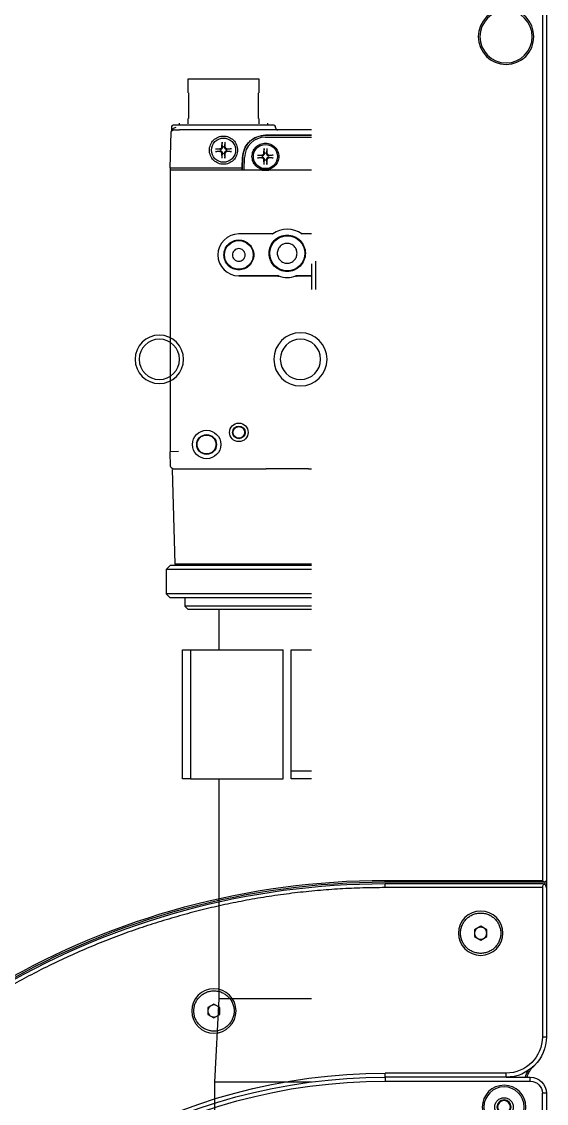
# Model space of a CAD drawing. Extents: x 500 to 100500, y -14500 to 21140.
# Drawn here: x 13433.8 to 13498.9, y -5922.3 to -5788.2 of the extents above; entities that cross this region are included whole.
import ezdxf

# ---------------------------------------------------------------- set-up
doc = ezdxf.new("R2010")
doc.units = 0
doc.linetypes.add('CENTER', pattern=[10.16, 6.35, -1.27, 1.27, -1.27])
doc.layers.get('0').update_dxf_attribs({"linetype": 'CONTINUOUS'})
doc.layers.add('30', color=111, linetype='CONTINUOUS')
doc.layers.add('Center', color=1, linetype='CENTER')

# ---------------------------------------------------------------- blocks, each defined once
blk = doc.blocks.new('KJA$C3C655F6F')
at = {"layer": '30', "linetype": 'Continuous', "lineweight": 25}
for p, q in [((-33.26, 287), (-33.26, 87.4)), ((-32.76, 287), (-32.76, 87.4)), ((-33.06, 87.2), (-33.26, 87.4)), ((-33.26, 87.4), (-33.26, 86.5)), ((-32.96, 87.2), (-33.06, 87.2)), ((-33.06, 87.2), (-33.06, 86.9)), ((-32.76, 87.4), (-32.96, 87.2)), ((-13.26, 87.2), (-32.96, 87.2)), ((-13.26, 87.4), (-32.76, 87.4)), ((-13.26, 87.2), (-13.26, 87.4)), ((-33.26, 86.5), (-33.26, 68)), ((-13.26, 87), (-32.76, 87)), ((-32.76, 86.5), (-32.76, 68)), ((-32.76, 86.5), (-13.26, 86.5)), ((-13.26, 86.5), (-13.26, 87)), ((-25.86, 81.28), (-25.11, 81.72)), ((-25.86, 80.42), (-25.86, 81.28)), ((-25.11, 81.72), (-24.36, 81.28)), ((-24.36, 81.28), (-24.36, 80.42)), ((-25.11, 79.98), (-25.86, 80.42)), ((-24.36, 80.42), (-25.11, 79.98)), ((7.22, 71.64), (7.97, 72.07)), ((7.22, 70.78), (7.22, 71.64)), ((7.97, 72.07), (8.72, 71.64)), ((8.72, 71.64), (8.72, 70.78)), ((7.97, 70.34), (7.22, 70.78)), ((8.72, 70.78), (7.97, 70.34)), ((-32.76, 68), (-33.26, 68)), ((-28.26, 63.5), (-13.26, 63.5)), ((-28.26, 63), (-28.26, 63.5)), ((-13.26, 63), (-13.26, 63.5)), ((-31.26, 62.5), (-31.26, 63)), ((-28.26, 63), (-31.26, 63)), ((-13.26, 62.5), (-31.26, 62.5)), ((-28.26, 63), (-13.26, 63)), ((-13.26, 63), (-13.26, 62.5)), ((-33.26, 61), (-33.26, 5)), ((-33.26, 61), (-32.76, 61)), ((-32.76, 5), (-32.76, 61))]:
    blk.add_line(p, q, dxfattribs=at)
for centre, radius in [((-28.26, 192), 3.45), ((-28.26, 192), 3.25), ((-2.76, 152), 3.3), ((-2.76, 152), 2.5), ((14.74, 152), 3), ((14.74, 152), 2.5), ((-25.11, 80.85), 2.75), ((7.97, 71.21), 2.75), ((-28.01, 59.3), 2.7), ((-28.01, 59.3), 2.5), ((-28.01, 59.3), 0.877), ((-28.01, 59.3), 0.8)]:
    blk.add_circle(centre, radius, dxfattribs=at)
for centre, radius, start, end in [((-13.26, -8), 95.4, 30, 90), ((-13.26, -8), 95.2, 30, 90), ((-13.26, -8), 95, 30, 90), ((-28.26, 68), 5, 180, 270), ((-28.26, 68), 4.5, 180, 270), ((-33.76, 62.19), 3, 15.6539, 46.5675), ((-33.76, 62.19), 3.2, 14.6528, 30.6627), ((-13.26, -8), 71.5, 30, 90), ((-31.26, 61), 2, 90, 180), ((-31.26, 61), 1.5, 90, 180), ((-13.26, -8), 71, 30, 90), ((-13.26, -8), 70.5, 30, 90)]:
    blk.add_arc(centre, radius, start, end, dxfattribs=at)
for points, knots in [([(-33.26, 86.5), (-33.25, 86.55), (-33.24, 86.65), (-33.18, 86.78), (-33.1, 86.87), (-33.04, 86.91), (-33.01, 86.93)], [0, 0, 0, 0, 0.246234, 0.520204, 0.755299, 1, 1, 1, 1]), ([(-32.76, 87), (-32.81, 87), (-32.89, 86.99), (-32.97, 86.95), (-33.01, 86.93)], [0, 0, 0, 0, 0.568782, 1, 1, 1, 1]), ([(-33.01, 86.93), (-32.97, 86.91), (-32.89, 86.85), (-32.81, 86.74), (-32.77, 86.62), (-32.76, 86.54), (-32.76, 86.5)], [0, 0, 0, 0, 0.309726, 0.600126, 0.808185, 1, 1, 1, 1]), ([(-13.26, 86.5), (-12.33, 86.49), (-10.47, 86.48), (-7.68, 86.35), (-4.87, 86.14), (-2.05, 85.85), (0.78, 85.47), (3.55, 85.01), (6.28, 84.47), (8.94, 83.87), (11.6, 83.19), (14.24, 82.42), (16.88, 81.58), (19.49, 80.66), (22.08, 79.66), (24.65, 78.58), (27.19, 77.42), (29.68, 76.2), (32.12, 74.91), (34.51, 73.56), (36.85, 72.13), (39.17, 70.64), (41.46, 69.07), (43.71, 67.42), (45.9, 65.71), (48.04, 63.94), (50.11, 62.13), (52.1, 60.27), (54.03, 58.37), (55.89, 56.43), (57.8, 54.32), (59.75, 52.03), (61.71, 49.56), (63.58, 47.05), (65.34, 44.49), (67.02, 41.89), (68.06, 40.13), (68.58, 39.25)], [0, 0, 0, 0, 0.028058, 0.056326, 0.084793, 0.113449, 0.142282, 0.171281, 0.198764, 0.226374, 0.254099, 0.281929, 0.309853, 0.337858, 0.365933, 0.394066, 0.422245, 0.450458, 0.478189, 0.505929, 0.533666, 0.561389, 0.58959, 0.617751, 0.645861, 0.673908, 0.701881, 0.729269, 0.756563, 0.783752, 0.810825, 0.842891, 0.874762, 0.906424, 0.93786, 0.969057, 1, 1, 1, 1])]:
    blk.add_open_spline(points, degree=3, knots=knots, dxfattribs=at)
for points in [[(-22.61, 80.85), (-22.62, 80.69), (-22.64, 80.36), (-22.78, 79.89), (-23.02, 79.45), (-23.33, 79.07), (-23.71, 78.76), (-24.15, 78.53), (-24.62, 78.38), (-25.11, 78.33), (-25.6, 78.38), (-26.07, 78.53), (-26.51, 78.76), (-26.89, 79.07), (-27.2, 79.45), (-27.43, 79.89), (-27.58, 80.36), (-27.62, 80.85), (-27.58, 81.34), (-27.43, 81.81), (-27.2, 82.25), (-26.89, 82.63), (-26.51, 82.94), (-26.07, 83.17), (-25.6, 83.32), (-25.11, 83.37), (-24.62, 83.32), (-24.15, 83.17), (-23.71, 82.94), (-23.33, 82.63), (-23.02, 82.25), (-22.78, 81.81), (-22.64, 81.34), (-22.62, 81.01), (-22.61, 80.85)], [(-25.86, 80.85), (-25.85, 80.92), (-25.84, 81.05), (-25.76, 81.23), (-25.65, 81.39), (-25.54, 81.46), (-25.48, 81.5)], [(-25.48, 80.2), (-25.54, 80.24), (-25.65, 80.31), (-25.76, 80.47), (-25.84, 80.65), (-25.85, 80.78), (-25.86, 80.85)], [(-25.48, 81.5), (-25.42, 81.53), (-25.31, 81.58), (-25.11, 81.61), (-24.91, 81.58), (-24.79, 81.53), (-24.73, 81.5)], [(-24.73, 81.5), (-24.68, 81.46), (-24.57, 81.39), (-24.45, 81.23), (-24.37, 81.05), (-24.36, 80.92), (-24.36, 80.85)], [(-24.36, 80.85), (-24.36, 80.78), (-24.37, 80.65), (-24.45, 80.47), (-24.57, 80.31), (-24.68, 80.24), (-24.73, 80.2)], [(-24.73, 80.2), (-24.79, 80.17), (-24.91, 80.12), (-25.11, 80.09), (-25.31, 80.12), (-25.42, 80.17), (-25.48, 80.2)], [(10.47, 71.21), (10.46, 71.04), (10.44, 70.72), (10.29, 70.25), (10.06, 69.81), (9.74, 69.43), (9.36, 69.12), (8.93, 68.88), (8.46, 68.74), (7.97, 68.69), (7.47, 68.74), (7, 68.88), (6.57, 69.12), (6.19, 69.43), (5.87, 69.81), (5.64, 70.25), (5.5, 70.72), (5.45, 71.21), (5.5, 71.7), (5.64, 72.17), (5.87, 72.61), (6.19, 72.99), (6.57, 73.3), (7, 73.53), (7.47, 73.68), (7.97, 73.72), (8.46, 73.68), (8.93, 73.53), (9.36, 73.3), (9.74, 72.99), (10.06, 72.61), (10.29, 72.17), (10.44, 71.7), (10.46, 71.37), (10.47, 71.21)], [(7.22, 71.21), (7.22, 71.27), (7.23, 71.41), (7.31, 71.59), (7.43, 71.75), (7.54, 71.82), (7.59, 71.86)], [(7.59, 70.56), (7.54, 70.6), (7.43, 70.67), (7.31, 70.83), (7.23, 71.01), (7.22, 71.14), (7.22, 71.21)], [(7.59, 71.86), (7.65, 71.89), (7.77, 71.94), (7.97, 71.97), (8.16, 71.94), (8.28, 71.89), (8.34, 71.86)], [(8.34, 71.86), (8.39, 71.82), (8.5, 71.75), (8.62, 71.59), (8.7, 71.41), (8.71, 71.27), (8.72, 71.21)], [(8.72, 71.21), (8.71, 71.14), (8.7, 71.01), (8.62, 70.83), (8.5, 70.67), (8.39, 70.6), (8.34, 70.56)], [(8.34, 70.56), (8.28, 70.53), (8.16, 70.47), (7.97, 70.45), (7.77, 70.47), (7.65, 70.53), (7.59, 70.56)], [(-26.86, 59.3), (-26.86, 59.22), (-26.87, 59.07), (-26.94, 58.86), (-27.05, 58.66), (-27.19, 58.48), (-27.37, 58.34), (-27.57, 58.23), (-27.78, 58.16), (-28.01, 58.14), (-28.23, 58.16), (-28.45, 58.23), (-28.65, 58.34), (-28.83, 58.48), (-28.97, 58.66), (-29.08, 58.86), (-29.14, 59.07), (-29.17, 59.3), (-29.14, 59.53), (-29.08, 59.74), (-28.97, 59.94), (-28.83, 60.12), (-28.65, 60.26), (-28.45, 60.37), (-28.23, 60.44), (-28.01, 60.46), (-27.78, 60.44), (-27.57, 60.37), (-27.37, 60.26), (-27.19, 60.12), (-27.05, 59.94), (-26.94, 59.74), (-26.87, 59.53), (-26.86, 59.38), (-26.86, 59.3)]]:
    blk.add_open_spline(points, degree=3, dxfattribs=at)
blk = doc.blocks.new('KJ특성')
at = {"layer": '30', "xscale": -1}
blk.add_blockref('KJA$C3C655F6F', (10930.03, -71332.14, -10.47), dxfattribs=at)
blk = doc.blocks.new('KJVision R')
at = {"color": 2, "linetype": 'Continuous', "lineweight": 25}
for p, q in [((9887.57, -71145.4, 54.87), (9887.57, -71147.1, 54.87)), ((9896.42, -71145.4, 54.87), (9887.57, -71145.4, 54.87)), ((9896.42, -71147.1, 54.87), (9896.42, -71145.4, 54.87)), ((9887.64, -71147.1, 54.87), (9887.64, -71150.3, 54.87)), ((9896.35, -71150.3, 54.87), (9896.35, -71147.1, 54.87)), ((9887.57, -71150.3, 54.87), (9887.57, -71150.94, 54.87)), ((9896.42, -71150.94, 54.87), (9896.42, -71150.3, 54.87)), ((9885.55, -71151.29, 54.87), (9885.53, -71151.89, 54.87)), ((9886.5, -71150.85, 54.87), (9886.5, -71151.1, 54.87)), ((9897.5, -71151.1, 54.87), (9897.5, -71150.85, 54.87)), ((9898.45, -71151.41, 54.87), (9898.44, -71151.29, 54.87)), ((9885.4, -71156.4, 54.87), (9885.52, -71151.99, 54.87)), ((9902.9, -71151.7, 54.87), (9886.52, -71151.7, 54.87)), ((9897.2, -71152.36, 54.87), (9902.9, -71152.36, 54.87)), ((9902.9, -71152.37, 54.87), (9897.2, -71152.37, 54.87)), ((9897.2, -71152.6, 54.87), (9902.9, -71152.6, 54.87)), ((9891.02, -71154.03, 54.87), (9891.56, -71154.02, 54.87)), ((9891.15, -71154.04, 54.87), (9891.56, -71154.1, 54.87)), ((9891.56, -71154.32, 54.87), (9891.15, -71154.38, 54.87)), ((9891.56, -71154.1, 54.87), (9891.6, -71154.11, 54.87)), ((9891.6, -71154.31, 54.87), (9891.56, -71154.32, 54.87)), ((9891.81, -71153.78, 54.87), (9891.82, -71153.23, 54.87)), ((9891.89, -71153.78, 54.87), (9891.82, -71153.37, 54.87)), ((9891.89, -71153.82, 54.87), (9891.89, -71153.78, 54.87)), ((9892.17, -71153.37, 54.87), (9892.1, -71153.78, 54.87)), ((9892.1, -71153.78, 54.87), (9892.1, -71153.82, 54.87)), ((9892.17, -71153.23, 54.87), (9892.18, -71153.78, 54.87)), ((9892.39, -71154.11, 54.87), (9892.43, -71154.1, 54.87)), ((9892.43, -71154.32, 54.87), (9892.39, -71154.31, 54.87)), ((9892.43, -71154.02, 54.87), (9892.97, -71154.03, 54.87)), ((9892.43, -71154.1, 54.87), (9892.84, -71154.04, 54.87)), ((9892.84, -71154.38, 54.87), (9892.43, -71154.32, 54.87)), ((9897.01, -71154.57, 54.87), (9897.02, -71154.02, 54.87)), ((9897.09, -71154.57, 54.87), (9897.02, -71154.16, 54.87)), ((9897.37, -71154.16, 54.87), (9897.3, -71154.57, 54.87)), ((9897.37, -71154.02, 54.87), (9897.38, -71154.57, 54.87)), ((9891.56, -71154.4, 54.87), (9891.02, -71154.39, 54.87)), ((9891.82, -71155.19, 54.87), (9891.81, -71154.64, 54.87)), ((9891.82, -71155.05, 54.87), (9891.89, -71154.64, 54.87)), ((9891.89, -71154.64, 54.87), (9891.89, -71154.6, 54.87)), ((9892.1, -71154.6, 54.87), (9892.1, -71154.64, 54.87)), ((9892.1, -71154.64, 54.87), (9892.17, -71155.05, 54.87)), ((9892.18, -71154.64, 54.87), (9892.17, -71155.19, 54.87)), ((9892.97, -71154.39, 54.87), (9892.43, -71154.4, 54.87)), ((9894.32, -71156.4, 54.87), (9894.36, -71155.13, 54.87)), ((9894.37, -71155.13, 54.87), (9894.33, -71156.7, 54.87)), ((9894.55, -71156.7, 54.87), (9894.6, -71155.13, 54.87)), ((9896.22, -71154.82, 54.87), (9896.76, -71154.81, 54.87)), ((9896.76, -71155.19, 54.87), (9896.22, -71155.18, 54.87)), ((9896.35, -71154.83, 54.87), (9896.76, -71154.89, 54.87)), ((9896.76, -71155.11, 54.87), (9896.35, -71155.17, 54.87)), ((9896.76, -71154.89, 54.87), (9896.8, -71154.9, 54.87)), ((9896.8, -71155.1, 54.87), (9896.76, -71155.11, 54.87)), ((9897.02, -71155.98, 54.87), (9897.01, -71155.43, 54.87)), ((9897.02, -71155.84, 54.87), (9897.09, -71155.43, 54.87)), ((9897.09, -71154.61, 54.87), (9897.09, -71154.57, 54.87)), ((9897.09, -71155.43, 54.87), (9897.09, -71155.39, 54.87)), ((9897.3, -71154.57, 54.87), (9897.3, -71154.61, 54.87)), ((9897.3, -71155.39, 54.87), (9897.3, -71155.43, 54.87)), ((9897.3, -71155.43, 54.87), (9897.37, -71155.84, 54.87)), ((9897.38, -71155.43, 54.87), (9897.37, -71155.98, 54.87)), ((9897.59, -71154.9, 54.87), (9897.63, -71154.89, 54.87)), ((9897.63, -71155.11, 54.87), (9897.59, -71155.1, 54.87)), ((9897.63, -71154.81, 54.87), (9898.17, -71154.82, 54.87)), ((9897.63, -71154.89, 54.87), (9898.04, -71154.83, 54.87)), ((9898.04, -71155.17, 54.87), (9897.63, -71155.11, 54.87)), ((9898.17, -71155.18, 54.87), (9897.63, -71155.19, 54.87)), ((9885.4, -71156.4, 54.87), (9885.4, -71156.7, 54.87)), ((9885.4, -71156.7, 54.87), (9885.4, -71191.6, 54.87)), ((9886.4, -71156.7, 54.87), (9885.4, -71156.7, 54.87)), ((9886.4, -71156.4, 54.87), (9894.32, -71156.4, 54.87)), ((9894.55, -71156.7, 54.87), (9886.4, -71156.7, 54.87)), ((9894.32, -71156.7, 54.87), (9894.32, -71156.4, 54.87)), ((9896.71, -71156.7, 54.87), (9894.55, -71156.7, 54.87)), ((9902.9, -71156.7, 54.87), (9897.68, -71156.7, 54.87)), ((9898.1, -71164.6, 54.87), (9893.9, -71164.6, 54.87)), ((9898.1, -71164.6, 54.87), (9898.1, -71164.6, 54.87)), ((9901.69, -71164.6, 54.87), (9901.69, -71164.6, 54.87)), ((9902.9, -71164.6, 54.87), (9901.69, -71164.6, 54.87)), ((9902.9, -71168.31, 54.87), (9902.9, -71171.49, 54.87)), ((9903.4, -71167.96, 54.87), (9903.4, -71171.49, 54.87)), ((9898.82, -71169.8, 54.87), (9893.9, -71169.8, 54.87)), ((9893.9, -71169.8, 54.87), (9898.82, -71169.8, 54.87)), ((9898.82, -71169.8, 54.87), (9898.82, -71169.8, 54.87)), ((9902.9, -71169.8, 54.87), (9900.97, -71169.8, 54.87)), ((9900.97, -71169.8, 54.87), (9900.97, -71169.8, 54.87)), ((9900.97, -71169.8, 54.87), (9902.9, -71169.8, 54.87)), ((9886.4, -71191.59, 54.87), (9885.4, -71191.6, 54.87)), ((9885.44, -71193.41, 54.87), (9885.4, -71191.6, 54.87)), ((9885.65, -71193.8, 54.87), (9885.96, -71205.5, 54.87)), ((9885.68, -71193.82, 54.87), (9885.68, -71193.82, 54.87)), ((9886.44, -71193.7, 54.87), (9897.27, -71193.7, 54.87)), ((9902.52, -71193.7, 54.87), (9897.27, -71193.7, 54.87)), ((9902.52, -71193.7, 54.87), (9902.9, -71193.7, 54.87)), ((9885.4, -71205.7, 54.87), (9884.9, -71206.2, 54.87)), ((9884.9, -71206.2, 54.87), (9884.9, -71209.2, 54.87)), ((9902.9, -71206.2, 54.87), (9884.9, -71206.2, 54.87)), ((9902.9, -71205.7, 54.87), (9885.4, -71205.7, 54.87)), ((9885.96, -71205.5, 54.87), (9886.16, -71205.7, 54.87)), ((9885.96, -71205.5, 54.87), (9902.9, -71205.5, 54.87)), ((9884.9, -71209.2, 54.87), (9885.4, -71209.7, 54.87)), ((9902.9, -71209.2, 54.87), (9884.9, -71209.2, 54.87)), ((9902.9, -71209.7, 54.87), (9885.4, -71209.7, 54.87)), ((9887.2, -71209.7, 54.87), (9887.2, -71210.76, 54.87)), ((9887.2, -71210.76, 54.87), (9887.6, -71211.14, 54.87)), ((9902.9, -71210.76, 54.87), (9887.2, -71210.76, 54.87)), ((9902.9, -71211.14, 54.87), (9887.6, -71211.14, 54.87)), ((9891.4, -71211.14, 54.87), (9891.4, -71216.14, 54.87)), ((9886.9, -71232.14, 54.87), (9886.9, -71216.14, 54.87)), ((9886.9, -71216.14, 54.87), (9887.9, -71216.14, 54.87)), ((9887.9, -71216.14, 54.87), (9887.9, -71232.14, 54.87)), ((9887.9, -71216.14, 54.87), (9899.4, -71216.14, 54.87)), ((9899.4, -71232.14, 54.87), (9899.4, -71216.14, 54.87)), ((9900.4, -71216.14, 54.87), (9902.9, -71216.14, 54.87)), ((9900.4, -71231.14, 54.87), (9900.4, -71216.14, 54.87)), ((9900.4, -71231.14, 54.87), (9902.9, -71231.14, 54.87)), ((9900.4, -71232.14, 54.87), (9900.4, -71231.14, 54.87)), ((9887.9, -71232.14, 54.87), (9886.9, -71232.14, 54.87)), ((9887.9, -71232.14, 54.87), (9899.4, -71232.14, 54.87)), ((9891.4, -71232.14, 54.87), (9891.4, -71259.44, 54.87)), ((9902.9, -71232.14, 54.87), (9900.4, -71232.14, 54.87)), ((9891.4, -71259.44, 54.87), (9890.9, -71269.74, 54.87)), ((9902.9, -71259.44, 54.87), (9891.4, -71259.44, 54.87)), ((9890.9, -71269.74, 54.87), (9890.9, -71306.44, 54.87)), ((9902.9, -71269.74, 54.87), (9890.9, -71269.74, 54.87))]:
    blk.add_line(p, q, dxfattribs=at)
for centre, radius in [((9892, -71154.21, 54.87), 1.5), ((9897.2, -71155, 54.87), 1.5), ((9899.9, -71167, 54.87), 2.17), ((9893.9, -71167.2, 54.87), 1.78), ((9889.9, -71190.7, 54.87), 1.76), ((9893.9, -71189.2, 54.87), 1.15), ((9893.9, -71189.2, 54.87), 0.784), ((9893.9, -71189.2, 54.87), 0.729), ((9889.9, -71190.7, 54.87), 1.23), ((9889.9, -71190.7, 54.87), 1.18)]:
    blk.add_circle(centre, radius, dxfattribs=at)
for centre, radius, start, end in [((9885.75, -71151.3, 54.87), 0.2, 90, 178.5), ((9898.24, -71151.3, 54.87), 0.2, 1.5, 90), ((9898.75, -71151.4, 54.87), 0.3, 181.5, 270), ((9897.2, -71155.2, 54.87), 2.6, 90, 178.5), ((9892, -71154.21, 54.87), 0.405, 165.0998, 194.9002), ((9892, -71154.21, 54.87), 0.405, 75.0998, 104.9002), ((9892, -71154.21, 54.87), 0.405, 345.0998, 14.9002), ((9892, -71154.21, 54.87), 0.405, 255.0998, 284.9002), ((9897.2, -71155, 54.87), 0.405, 165.0998, 194.9002), ((9897.2, -71155, 54.87), 0.405, 75.0998, 104.9002), ((9897.2, -71155, 54.87), 0.405, 255.0998, 284.9002), ((9897.2, -71155, 54.87), 0.405, 345.0998, 14.9002), ((9893.9, -71167.2, 54.87), 2.6, 90, 270), ((9899.9, -71167, 54.87), 3, 53.1134, 126.8866), ((9899.9, -71167, 54.87), 3, 248.9515, 291.0485), ((9899.9, -71167, 54.87), 3, 248.9512, 291.0488)]:
    blk.add_arc(centre, radius, start, end, dxfattribs=at)
for points, knots in [([(9886.09, -71151.41, 54.87), (9885.93, -71151.46, 54.87), (9885.61, -71151.57, 54.87), (9885.56, -71151.78, 54.87), (9885.53, -71151.89, 54.87)], [0, 0, 0, 0, 0.500795, 1, 1, 1, 1]), ([(9898.24, -71151.1, 54.87), (9898.16, -71151.1, 54.87), (9898.03, -71151.1, 54.87), (9897.25, -71151.1, 54.87), (9896.45, -71151.1, 54.87), (9895.45, -71151.1, 54.87), (9893.99, -71151.1, 54.87), (9892, -71151.1, 54.87), (9890, -71151.1, 54.87), (9888.54, -71151.1, 54.87), (9887.54, -71151.1, 54.87), (9886.74, -71151.1, 54.87), (9885.96, -71151.1, 54.87), (9885.83, -71151.1, 54.87), (9885.75, -71151.1, 54.87)], [0, 0, 0, 0, 0.119728, 0.18418, 0.25, 0.31582, 0.380272, 0.5, 0.619728, 0.68418, 0.75, 0.81582, 0.880272, 1, 1, 1, 1]), ([(9885.88, -71151.7, 54.87), (9885.84, -71151.7, 54.87), (9885.75, -71151.71, 54.87), (9885.7, -71151.73, 54.87), (9885.67, -71151.74, 54.87)], [0, 0, 0, 0, 0.480604, 1, 1, 1, 1]), ([(9885.93, -71151.7, 54.87), (9885.96, -71151.7, 54.87), (9886.02, -71151.7, 54.87), (9886.13, -71151.7, 54.87), (9886.29, -71151.7, 54.87), (9886.43, -71151.7, 54.87), (9886.52, -71151.7, 54.87)], [0, 0, 0, 0, 0.206367, 0.413511, 0.619889, 1, 1, 1, 1]), ([(9894.36, -71155.13, 54.87), (9894.4, -71154.78, 54.87), (9894.48, -71154.23, 54.87), (9894.84, -71153.59, 54.87), (9895.2, -71153.15, 54.87), (9895.65, -71152.8, 54.87), (9896.3, -71152.46, 54.87), (9896.84, -71152.4, 54.87), (9897.2, -71152.36, 54.87)], [0, 0, 0, 0, 0.23985, 0.369897, 0.500055, 0.630085, 0.760226, 1, 1, 1, 1]), ([(9891.02, -71154.03, 54.87), (9891.03, -71154.03, 54.87), (9891.06, -71154.03, 54.87), (9891.1, -71154.03, 54.87), (9891.13, -71154.03, 54.87), (9891.15, -71154.04, 54.87), (9891.15, -71154.04, 54.87)], [0, 0, 0, 0, 0.251974, 0.498089, 0.747202, 1, 1, 1, 1]), ([(9891.6, -71154.11, 54.87), (9891.64, -71154.1, 54.87), (9891.69, -71154.09, 54.87), (9891.76, -71154.05, 54.87), (9891.8, -71154.02, 54.87), (9891.84, -71153.97, 54.87), (9891.88, -71153.91, 54.87), (9891.88, -71153.85, 54.87), (9891.89, -71153.82, 54.87)], [0, 0, 0, 0, 0.248487, 0.381526, 0.5, 0.618379, 0.751513, 1, 1, 1, 1]), ([(9891.89, -71154.6, 54.87), (9891.88, -71154.57, 54.87), (9891.88, -71154.51, 54.87), (9891.84, -71154.45, 54.87), (9891.8, -71154.4, 54.87), (9891.76, -71154.37, 54.87), (9891.69, -71154.33, 54.87), (9891.64, -71154.32, 54.87), (9891.6, -71154.31, 54.87)], [0, 0, 0, 0, 0.248487, 0.381527, 0.5, 0.618379, 0.751513, 1, 1, 1, 1]), ([(9891.82, -71153.23, 54.87), (9891.82, -71153.25, 54.87), (9891.82, -71153.28, 54.87), (9891.82, -71153.31, 54.87), (9891.82, -71153.35, 54.87), (9891.82, -71153.36, 54.87), (9891.82, -71153.37, 54.87)], [0, 0, 0, 0, 0.25462, 0.498285, 0.749871, 1, 1, 1, 1]), ([(9892.1, -71153.82, 54.87), (9892.11, -71153.85, 54.87), (9892.12, -71153.91, 54.87), (9892.15, -71153.97, 54.87), (9892.19, -71154.02, 54.87), (9892.23, -71154.05, 54.87), (9892.3, -71154.09, 54.87), (9892.35, -71154.1, 54.87), (9892.39, -71154.11, 54.87)], [0, 0, 0, 0, 0.248487, 0.381527, 0.5, 0.618379, 0.751513, 1, 1, 1, 1]), ([(9892.39, -71154.31, 54.87), (9892.35, -71154.32, 54.87), (9892.3, -71154.33, 54.87), (9892.23, -71154.37, 54.87), (9892.19, -71154.4, 54.87), (9892.15, -71154.45, 54.87), (9892.12, -71154.51, 54.87), (9892.11, -71154.57, 54.87), (9892.1, -71154.6, 54.87)], [0, 0, 0, 0, 0.248487, 0.3815269, 0.4999999, 0.6183783, 0.751513, 1, 1, 1, 1]), ([(9892.17, -71153.23, 54.87), (9892.17, -71153.25, 54.87), (9892.17, -71153.27, 54.87), (9892.17, -71153.31, 54.87), (9892.17, -71153.35, 54.87), (9892.17, -71153.36, 54.87), (9892.17, -71153.37, 54.87)], [0, 0, 0, 0, 0.251974, 0.498089, 0.747202, 1, 1, 1, 1]), ([(9892.97, -71154.03, 54.87), (9892.96, -71154.03, 54.87), (9892.93, -71154.03, 54.87), (9892.89, -71154.03, 54.87), (9892.86, -71154.03, 54.87), (9892.84, -71154.04, 54.87), (9892.84, -71154.04, 54.87)], [0, 0, 0, 0, 0.25462, 0.498285, 0.749871, 1, 1, 1, 1]), ([(9897.02, -71154.02, 54.87), (9897.02, -71154.04, 54.87), (9897.02, -71154.07, 54.87), (9897.02, -71154.1, 54.87), (9897.02, -71154.14, 54.87), (9897.02, -71154.15, 54.87), (9897.02, -71154.16, 54.87)], [0, 0, 0, 0, 0.25462, 0.498285, 0.749871, 1, 1, 1, 1]), ([(9897.37, -71154.02, 54.87), (9897.37, -71154.04, 54.87), (9897.37, -71154.06, 54.87), (9897.37, -71154.1, 54.87), (9897.37, -71154.14, 54.87), (9897.37, -71154.15, 54.87), (9897.37, -71154.16, 54.87)], [0, 0, 0, 0, 0.251974, 0.498089, 0.747202, 1, 1, 1, 1]), ([(9891.02, -71154.39, 54.87), (9891.03, -71154.39, 54.87), (9891.06, -71154.39, 54.87), (9891.1, -71154.39, 54.87), (9891.13, -71154.39, 54.87), (9891.15, -71154.38, 54.87), (9891.15, -71154.38, 54.87)], [0, 0, 0, 0, 0.25462, 0.498285, 0.749871, 1, 1, 1, 1]), ([(9891.82, -71155.19, 54.87), (9891.82, -71155.17, 54.87), (9891.82, -71155.14, 54.87), (9891.82, -71155.11, 54.87), (9891.82, -71155.07, 54.87), (9891.82, -71155.06, 54.87), (9891.82, -71155.05, 54.87)], [0, 0, 0, 0, 0.251974, 0.498089, 0.747202, 1, 1, 1, 1]), ([(9892.17, -71155.19, 54.87), (9892.17, -71155.17, 54.87), (9892.17, -71155.14, 54.87), (9892.17, -71155.11, 54.87), (9892.17, -71155.07, 54.87), (9892.17, -71155.06, 54.87), (9892.17, -71155.05, 54.87)], [0, 0, 0, 0, 0.2546203, 0.498285, 0.7498711, 1, 1, 1, 1]), ([(9892.84, -71154.38, 54.87), (9892.84, -71154.38, 54.87), (9892.86, -71154.39, 54.87), (9892.89, -71154.39, 54.87), (9892.93, -71154.39, 54.87), (9892.96, -71154.39, 54.87), (9892.97, -71154.39, 54.87)], [0, 0, 0, 0, 0.2527979, 0.5019113, 0.7480262, 1, 1, 1, 1]), ([(9896.22, -71154.82, 54.87), (9896.23, -71154.82, 54.87), (9896.26, -71154.82, 54.87), (9896.3, -71154.82, 54.87), (9896.33, -71154.82, 54.87), (9896.35, -71154.83, 54.87), (9896.35, -71154.83, 54.87)], [0, 0, 0, 0, 0.251974, 0.498089, 0.747202, 1, 1, 1, 1]), ([(9896.22, -71155.18, 54.87), (9896.23, -71155.18, 54.87), (9896.26, -71155.18, 54.87), (9896.3, -71155.18, 54.87), (9896.33, -71155.18, 54.87), (9896.35, -71155.17, 54.87), (9896.35, -71155.17, 54.87)], [0, 0, 0, 0, 0.25462, 0.498285, 0.749871, 1, 1, 1, 1]), ([(9896.8, -71154.9, 54.87), (9896.84, -71154.89, 54.87), (9896.89, -71154.88, 54.87), (9896.96, -71154.84, 54.87), (9897, -71154.81, 54.87), (9897.04, -71154.76, 54.87), (9897.08, -71154.7, 54.87), (9897.08, -71154.64, 54.87), (9897.09, -71154.61, 54.87)], [0, 0, 0, 0, 0.248487, 0.3815264, 0.4999999, 0.6183789, 0.751513, 1, 1, 1, 1]), ([(9897.09, -71155.39, 54.87), (9897.08, -71155.36, 54.87), (9897.08, -71155.3, 54.87), (9897.04, -71155.24, 54.87), (9897, -71155.19, 54.87), (9896.96, -71155.16, 54.87), (9896.89, -71155.12, 54.87), (9896.84, -71155.11, 54.87), (9896.8, -71155.1, 54.87)], [0, 0, 0, 0, 0.248487, 0.381527, 0.5, 0.618379, 0.751513, 1, 1, 1, 1]), ([(9897.3, -71154.61, 54.87), (9897.31, -71154.64, 54.87), (9897.32, -71154.7, 54.87), (9897.35, -71154.76, 54.87), (9897.39, -71154.81, 54.87), (9897.43, -71154.84, 54.87), (9897.5, -71154.88, 54.87), (9897.55, -71154.89, 54.87), (9897.59, -71154.9, 54.87)], [0, 0, 0, 0, 0.248487, 0.381527, 0.5, 0.618379, 0.751513, 1, 1, 1, 1]), ([(9897.59, -71155.1, 54.87), (9897.55, -71155.11, 54.87), (9897.5, -71155.12, 54.87), (9897.43, -71155.16, 54.87), (9897.39, -71155.19, 54.87), (9897.35, -71155.24, 54.87), (9897.32, -71155.3, 54.87), (9897.31, -71155.36, 54.87), (9897.3, -71155.39, 54.87)], [0, 0, 0, 0, 0.248487, 0.3815267, 0.4999999, 0.6183791, 0.751513, 1, 1, 1, 1]), ([(9898.17, -71154.82, 54.87), (9898.16, -71154.82, 54.87), (9898.13, -71154.82, 54.87), (9898.09, -71154.82, 54.87), (9898.06, -71154.82, 54.87), (9898.04, -71154.83, 54.87), (9898.04, -71154.83, 54.87)], [0, 0, 0, 0, 0.2546203, 0.498285, 0.7498711, 1, 1, 1, 1]), ([(9898.04, -71155.17, 54.87), (9898.04, -71155.17, 54.87), (9898.06, -71155.18, 54.87), (9898.09, -71155.18, 54.87), (9898.13, -71155.18, 54.87), (9898.16, -71155.18, 54.87), (9898.17, -71155.18, 54.87)], [0, 0, 0, 0, 0.252798, 0.501911, 0.748026, 1, 1, 1, 1]), ([(9885.4, -71156.4, 54.87), (9885.42, -71156.4, 54.87), (9885.45, -71156.39, 54.87), (9885.68, -71156.39, 54.87), (9886.01, -71156.39, 54.87), (9886.27, -71156.4, 54.87), (9886.4, -71156.4, 54.87)], [0, 0, 0, 0, 0.250005, 0.5, 0.749995, 1, 1, 1, 1]), ([(9897.2, -71156.75, 54.87), (9897.09, -71156.75, 54.87), (9896.95, -71156.74, 54.87), (9896.8, -71156.71, 54.87), (9896.74, -71156.7, 54.87), (9896.72, -71156.7, 54.87), (9896.71, -71156.7, 54.87), (9896.71, -71156.7, 54.87)], [0, 0, 0, 0, 0.625996, 0.86867, 0.95644, 0.98373, 1, 1, 1, 1]), ([(9897.02, -71155.98, 54.87), (9897.02, -71155.96, 54.87), (9897.02, -71155.93, 54.87), (9897.02, -71155.9, 54.87), (9897.02, -71155.86, 54.87), (9897.02, -71155.85, 54.87), (9897.02, -71155.84, 54.87)], [0, 0, 0, 0, 0.251974, 0.498089, 0.747202, 1, 1, 1, 1]), ([(9897.68, -71156.7, 54.87), (9897.68, -71156.7, 54.87), (9897.62, -71156.71, 54.87), (9897.46, -71156.74, 54.87), (9897.29, -71156.75, 54.87), (9897.2, -71156.75, 54.87)], [0, 0, 0, 0, 0.017695, 0.393401, 1, 1, 1, 1]), ([(9897.37, -71155.98, 54.87), (9897.37, -71155.96, 54.87), (9897.37, -71155.93, 54.87), (9897.37, -71155.9, 54.87), (9897.37, -71155.86, 54.87), (9897.37, -71155.85, 54.87), (9897.37, -71155.84, 54.87)], [0, 0, 0, 0, 0.25462, 0.498285, 0.749871, 1, 1, 1, 1]), ([(9898.06, -71164.5, 54.87), (9898.07, -71164.51, 54.87), (9898.07, -71164.52, 54.87), (9898.08, -71164.55, 54.87), (9898.08, -71164.57, 54.87), (9898.09, -71164.58, 54.87), (9898.09, -71164.6, 54.87), (9898.1, -71164.6, 54.87), (9898.1, -71164.6, 54.87)], [0, 0, 0, 0, 0.158219, 0.294543, 0.500921, 0.633319, 0.76057, 1, 1, 1, 1]), ([(9901.69, -71164.6, 54.87), (9901.69, -71164.6, 54.87), (9901.7, -71164.6, 54.87), (9901.7, -71164.58, 54.87), (9901.71, -71164.57, 54.87), (9901.71, -71164.55, 54.87), (9901.72, -71164.52, 54.87), (9901.72, -71164.51, 54.87), (9901.73, -71164.5, 54.87)], [0, 0, 0, 0, 0.23945, 0.366696, 0.49908, 0.70549, 0.841806, 1, 1, 1, 1]), ([(9898.8, -71169.9, 54.87), (9898.8, -71169.89, 54.87), (9898.8, -71169.87, 54.87), (9898.81, -71169.85, 54.87), (9898.81, -71169.83, 54.87), (9898.81, -71169.82, 54.87), (9898.82, -71169.8, 54.87), (9898.82, -71169.8, 54.87), (9898.82, -71169.8, 54.87)], [0, 0, 0, 0, 0.1575598, 0.3058011, 0.4447477, 0.5744305, 0.8052394, 1, 1, 1, 1]), ([(9900.99, -71169.9, 54.87), (9900.99, -71169.89, 54.87), (9900.99, -71169.87, 54.87), (9900.98, -71169.85, 54.87), (9900.98, -71169.83, 54.87), (9900.98, -71169.82, 54.87), (9900.97, -71169.8, 54.87), (9900.97, -71169.8, 54.87), (9900.97, -71169.8, 54.87)], [0, 0, 0, 0, 0.15756, 0.3058014, 0.4447481, 0.5744309, 0.8052397, 1, 1, 1, 1]), ([(9885.74, -71193.7, 54.87), (9885.75, -71193.7, 54.87), (9885.77, -71193.7, 54.87), (9885.85, -71193.7, 54.87), (9885.94, -71193.7, 54.87), (9886.06, -71193.7, 54.87), (9886.22, -71193.7, 54.87), (9886.35, -71193.7, 54.87), (9886.44, -71193.7, 54.87)], [0, 0, 0, 0, 0.239405, 0.369426, 0.499944, 0.629983, 0.760519, 1, 1, 1, 1])]:
    blk.add_open_spline(points, degree=3, knots=knots, dxfattribs=at)
for points in [[(9885.52, -71151.99, 54.87), (9885.52, -71151.95, 54.87), (9885.53, -71151.88, 54.87), (9885.6, -71151.78, 54.87), (9885.7, -71151.71, 54.87), (9885.78, -71151.7, 54.87), (9885.82, -71151.7, 54.87)], [(9893.75, -71154.21, 54.87), (9893.72, -71153.98, 54.87), (9893.67, -71153.52, 54.87), (9893.26, -71152.94, 54.87), (9892.68, -71152.55, 54.87), (9891.99, -71152.41, 54.87), (9891.31, -71152.55, 54.87), (9890.73, -71152.94, 54.87), (9890.34, -71153.52, 54.87), (9890.2, -71154.21, 54.87), (9890.34, -71154.9, 54.87), (9890.73, -71155.48, 54.87), (9891.31, -71155.87, 54.87), (9891.99, -71156.01, 54.87), (9892.68, -71155.87, 54.87), (9893.26, -71155.48, 54.87), (9893.67, -71154.9, 54.87), (9893.72, -71154.44, 54.87), (9893.75, -71154.21, 54.87)], [(9897.2, -71152.37, 54.87), (9896.83, -71152.41, 54.87), (9896.1, -71152.5, 54.87), (9895.18, -71153.13, 54.87), (9894.52, -71154.04, 54.87), (9894.42, -71154.76, 54.87), (9894.37, -71155.13, 54.87)], [(9891.56, -71154.02, 54.87), (9891.59, -71154.02, 54.87), (9891.66, -71154.01, 54.87), (9891.74, -71153.95, 54.87), (9891.79, -71153.87, 54.87), (9891.8, -71153.81, 54.87), (9891.81, -71153.78, 54.87)], [(9892.18, -71153.78, 54.87), (9892.19, -71153.81, 54.87), (9892.2, -71153.87, 54.87), (9892.25, -71153.95, 54.87), (9892.33, -71154.01, 54.87), (9892.4, -71154.02, 54.87), (9892.43, -71154.02, 54.87)], [(9895.53, -71155, 54.87), (9895.56, -71155.22, 54.87), (9895.61, -71155.65, 54.87), (9895.99, -71156.2, 54.87), (9896.54, -71156.57, 54.87), (9897.2, -71156.7, 54.87), (9897.85, -71156.57, 54.87), (9898.4, -71156.2, 54.87), (9898.77, -71155.65, 54.87), (9898.9, -71155, 54.87), (9898.77, -71154.35, 54.87), (9898.4, -71153.79, 54.87), (9897.85, -71153.43, 54.87), (9897.2, -71153.3, 54.87), (9896.54, -71153.43, 54.87), (9895.99, -71153.79, 54.87), (9895.61, -71154.35, 54.87), (9895.56, -71154.78, 54.87), (9895.53, -71155, 54.87)], [(9891.81, -71154.64, 54.87), (9891.8, -71154.61, 54.87), (9891.79, -71154.55, 54.87), (9891.74, -71154.47, 54.87), (9891.66, -71154.41, 54.87), (9891.59, -71154.4, 54.87), (9891.56, -71154.4, 54.87)], [(9892.43, -71154.4, 54.87), (9892.4, -71154.4, 54.87), (9892.33, -71154.41, 54.87), (9892.25, -71154.47, 54.87), (9892.2, -71154.55, 54.87), (9892.19, -71154.61, 54.87), (9892.18, -71154.64, 54.87)], [(9896.76, -71154.81, 54.87), (9896.79, -71154.81, 54.87), (9896.86, -71154.8, 54.87), (9896.94, -71154.74, 54.87), (9896.99, -71154.66, 54.87), (9897, -71154.6, 54.87), (9897.01, -71154.57, 54.87)], [(9897.01, -71155.43, 54.87), (9897, -71155.4, 54.87), (9896.99, -71155.34, 54.87), (9896.94, -71155.26, 54.87), (9896.86, -71155.2, 54.87), (9896.79, -71155.19, 54.87), (9896.76, -71155.19, 54.87)], [(9897.38, -71154.57, 54.87), (9897.39, -71154.6, 54.87), (9897.4, -71154.66, 54.87), (9897.45, -71154.74, 54.87), (9897.53, -71154.8, 54.87), (9897.6, -71154.81, 54.87), (9897.63, -71154.81, 54.87)], [(9897.63, -71155.19, 54.87), (9897.6, -71155.19, 54.87), (9897.53, -71155.2, 54.87), (9897.45, -71155.26, 54.87), (9897.4, -71155.34, 54.87), (9897.39, -71155.4, 54.87), (9897.38, -71155.43, 54.87)], [(9897.64, -71167, 54.87), (9897.68, -71167.29, 54.87), (9897.74, -71167.88, 54.87), (9898.26, -71168.63, 54.87), (9899.01, -71169.13, 54.87), (9899.9, -71169.31, 54.87), (9900.78, -71169.13, 54.87), (9901.53, -71168.63, 54.87), (9902.03, -71167.88, 54.87), (9902.21, -71167, 54.87), (9902.03, -71166.12, 54.87), (9901.53, -71165.37, 54.87), (9900.78, -71164.86, 54.87), (9899.9, -71164.69, 54.87), (9899.01, -71164.86, 54.87), (9898.26, -71165.37, 54.87), (9897.74, -71166.12, 54.87), (9897.68, -71166.7, 54.87), (9897.64, -71167, 54.87)], [(9892.04, -71167.2, 54.87), (9892.07, -71167.44, 54.87), (9892.13, -71167.93, 54.87), (9892.55, -71168.54, 54.87), (9893.17, -71168.96, 54.87), (9893.9, -71169.1, 54.87), (9894.62, -71168.96, 54.87), (9895.24, -71168.54, 54.87), (9895.65, -71167.93, 54.87), (9895.8, -71167.2, 54.87), (9895.65, -71166.47, 54.87), (9895.24, -71165.86, 54.87), (9894.62, -71165.44, 54.87), (9893.9, -71165.3, 54.87), (9893.17, -71165.44, 54.87), (9892.55, -71165.86, 54.87), (9892.13, -71166.47, 54.87), (9892.07, -71166.96, 54.87), (9892.04, -71167.2, 54.87)], [(9901.12, -71167, 54.87), (9901.11, -71167.16, 54.87), (9901.07, -71167.48, 54.87), (9900.78, -71167.89, 54.87), (9900.38, -71168.17, 54.87), (9899.89, -71168.26, 54.87), (9899.41, -71168.17, 54.87), (9899, -71167.89, 54.87), (9898.73, -71167.48, 54.87), (9898.63, -71167, 54.87), (9898.73, -71166.52, 54.87), (9899, -71166.11, 54.87), (9899.41, -71165.83, 54.87), (9899.89, -71165.74, 54.87), (9900.38, -71165.83, 54.87), (9900.78, -71166.11, 54.87), (9901.07, -71166.52, 54.87), (9901.11, -71166.84, 54.87), (9901.12, -71167, 54.87)], [(9893.9, -71166.42, 54.87), (9894, -71166.43, 54.87), (9894.2, -71166.45, 54.87), (9894.46, -71166.63, 54.87), (9894.64, -71166.89, 54.87), (9894.7, -71167.2, 54.87), (9894.64, -71167.51, 54.87), (9894.46, -71167.77, 54.87), (9894.2, -71167.94, 54.87), (9893.9, -71168, 54.87), (9893.59, -71167.94, 54.87), (9893.33, -71167.77, 54.87), (9893.15, -71167.51, 54.87), (9893.09, -71167.2, 54.87), (9893.15, -71166.89, 54.87), (9893.33, -71166.63, 54.87), (9893.59, -71166.45, 54.87), (9893.79, -71166.43, 54.87), (9893.9, -71166.42, 54.87)], [(9893.17, -71189.2, 54.87), (9893.19, -71189.29, 54.87), (9893.21, -71189.48, 54.87), (9893.37, -71189.72, 54.87), (9893.61, -71189.88, 54.87), (9893.9, -71189.94, 54.87), (9894.18, -71189.88, 54.87), (9894.42, -71189.72, 54.87), (9894.58, -71189.48, 54.87), (9894.63, -71189.2, 54.87), (9894.58, -71188.92, 54.87), (9894.42, -71188.68, 54.87), (9894.18, -71188.52, 54.87), (9893.9, -71188.46, 54.87), (9893.61, -71188.52, 54.87), (9893.37, -71188.68, 54.87), (9893.21, -71188.92, 54.87), (9893.19, -71189.11, 54.87), (9893.17, -71189.2, 54.87)], [(9888.72, -71190.7, 54.87), (9888.74, -71190.85, 54.87), (9888.77, -71191.16, 54.87), (9889.05, -71191.55, 54.87), (9889.43, -71191.81, 54.87), (9889.9, -71191.9, 54.87), (9890.36, -71191.81, 54.87), (9890.75, -71191.55, 54.87), (9891.01, -71191.16, 54.87), (9891.1, -71190.7, 54.87), (9891.01, -71190.24, 54.87), (9890.75, -71189.85, 54.87), (9890.36, -71189.59, 54.87), (9889.9, -71189.5, 54.87), (9889.43, -71189.59, 54.87), (9889.05, -71189.85, 54.87), (9888.77, -71190.24, 54.87), (9888.74, -71190.55, 54.87), (9888.72, -71190.7, 54.87)], [(9885.74, -71193.7, 54.87), (9885.7, -71193.7, 54.87), (9885.63, -71193.69, 54.87), (9885.53, -71193.62, 54.87), (9885.46, -71193.52, 54.87), (9885.45, -71193.45, 54.87), (9885.44, -71193.41, 54.87)]]:
    blk.add_open_spline(points, degree=3, dxfattribs=at)
at = {"layer": 'Center'}
blk.add_blockref('KJ특성', (-1031.25, 0), dxfattribs=at)

msp = doc.modelspace()

# ---------------------------------------------------------------- block references
at = {"layer": 'Center'}
msp.add_blockref('KJVision R', (3566.82, 65350.1, -194.4), dxfattribs=at)

doc.saveas('drawing.dxf')
